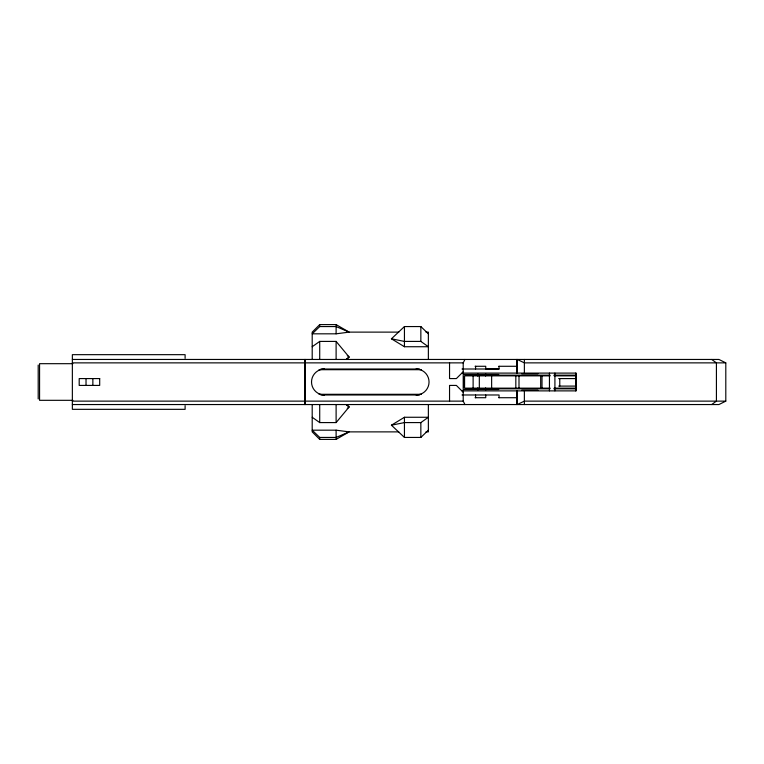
<?xml version="1.0" encoding="UTF-8"?>
<svg xmlns="http://www.w3.org/2000/svg" width="764" height="764" viewBox="0 0 764 764"><rect width="100%" height="100%" fill="white"/><g stroke="black" fill="none" stroke-linecap="round" stroke-linejoin="round"><path stroke-width="1.15" d="M464.932 404.548L463.213 401.129L463.213 362.871L464.932 359.452M312.199 417.268L319.715 422.587L336.112 422.587L349.138 406.945L346.531 404.538M398.798 332.12L349.138 332.12L336.112 324.604L319.715 324.604L312.199 332.12L312.199 359.242M463.213 371.753L456.375 378.581L449.547 378.581L449.547 362.871M319.715 326.562L312.199 333.82L336.112 333.82L349.138 332.12L336.112 326.562L319.715 326.562L319.715 324.604M391.426 425.195L404.442 422.587L420.849 422.587L428.365 417.268L404.442 417.268L391.426 425.195L404.442 437.438L420.849 437.438L428.365 430.18M391.426 338.805L404.442 341.412L420.849 341.412L428.365 346.732L404.442 346.732L391.426 338.805L404.442 326.562L420.849 326.562L428.365 333.82M346.531 359.462L349.138 357.055L336.112 341.412L319.715 341.412L312.199 346.732M347.276 408.415L349.138 406.945L346.35 404.777M346.35 359.223L349.138 357.055L347.276 355.585M711.695 404.548L716.422 401.129L716.422 362.871L711.695 359.452M312.199 404.758L312.199 431.88L319.715 439.396L336.112 439.396L349.138 431.88L398.798 431.88M72.36 359.452L718.934 359.452L725.8 362.871L725.8 401.129L718.934 404.548L72.36 404.548M425.997 332.12L428.365 332.12L428.365 359.386M72.36 362.871L304.683 362.871M305.371 362.871L463.213 362.871M725.8 362.871L524.371 362.871L517.266 359.452L517.266 373.099M72.905 363.683L39.566 363.683L39.566 400.317L72.905 400.317M475.065 366.281L485.742 366.281L485.742 369.002L499.035 369.002L499.035 366.281M498.835 366.281L516.579 366.281M320.842 369.022L419.627 369.022M462.01 369.002L499.035 369.002M319.027 369.7L421.508 369.7M462.096 373.099L576.19 373.099L576.19 390.882L462.096 390.882M521.697 373.797L537.961 373.797M463.547 374.475L498.739 374.475M465.257 375.172L549.927 375.172M553.9 375.172L575.999 375.172M550.166 375.85L464.579 375.85L464.579 388.15L550.166 388.15M554.158 375.85L575.722 375.85M558.685 378.581L576.046 378.581M558.685 386.097L576.046 386.097M554.158 388.15L575.722 388.15M465.257 388.828L549.927 388.828M553.9 388.828L575.999 388.828M463.547 389.516L498.739 389.516M521.697 390.203L537.961 390.203M319.027 394.3L421.508 394.3M320.842 394.978L419.627 394.978M462.01 394.978L499.064 394.978L499.064 397.719M475.065 397.719L485.742 397.719L485.742 394.978M498.835 397.719L516.579 397.719M72.36 401.129L304.683 401.129M305.371 401.129L463.213 401.129M725.8 401.129L524.371 401.129L517.266 404.548L517.266 390.882M336.112 430.18L312.199 430.18L319.715 437.438L336.112 437.438L349.138 431.88L336.112 430.18L336.112 439.396M425.997 431.88L428.365 431.88L428.365 404.614M463.213 392.247L456.375 385.419L449.547 385.419L449.547 401.129M575.703 373.099L575.703 390.882M559.764 378.581L559.764 386.097M554.912 373.099L554.912 390.882M549.45 373.099L549.45 390.882M542.01 375.85L542.01 388.15M540.673 375.85L540.673 388.15M524.371 359.452L524.371 373.099M524.371 390.882L524.371 404.548M518.995 375.85L518.995 388.15M516.579 359.452L516.579 373.099M516.579 390.882L516.579 404.548M515.824 375.85L515.824 388.15M491.634 375.85L491.634 388.15M485.608 373.692L485.608 376.069M485.608 387.931L485.608 390.308M479.324 375.85L479.324 388.15M477.71 373.692L477.71 376.069M477.71 387.931L477.71 390.308M475.561 366.281L475.561 369.022M475.561 394.978L475.561 397.719M473.117 375.85L473.117 388.15M463.891 376.537L463.891 387.463M420.849 326.562L420.849 341.412M420.849 422.587L420.849 437.438M404.442 326.562L404.442 346.732M404.442 417.268L404.442 437.438M336.112 324.604L336.112 333.82M336.112 341.412L336.112 359.07M336.112 404.93L336.112 422.587M319.715 341.412L319.715 359.07M319.715 404.93L319.715 422.587M319.715 437.438L319.715 439.396M305.371 359.452L305.371 404.548M304.683 359.452L304.683 404.548M185.108 358.326L185.108 354.668L72.36 354.668L72.36 409.332L185.108 409.332L185.108 405.674M92.864 378.581L92.864 385.419M86.026 378.581L86.026 385.419M38.2 365.039L38.2 398.961M416.065 369.022A12.978 12.978 0 0 1 429.043 382A12.978 12.978 0 0 1 416.065 394.978M324.499 394.978A12.978 12.978 0 0 1 311.521 382A12.978 12.978 0 0 1 324.499 369.022M99.692 378.581L79.198 378.581L79.198 385.419L99.692 385.419L99.692 378.581"/></g></svg>
